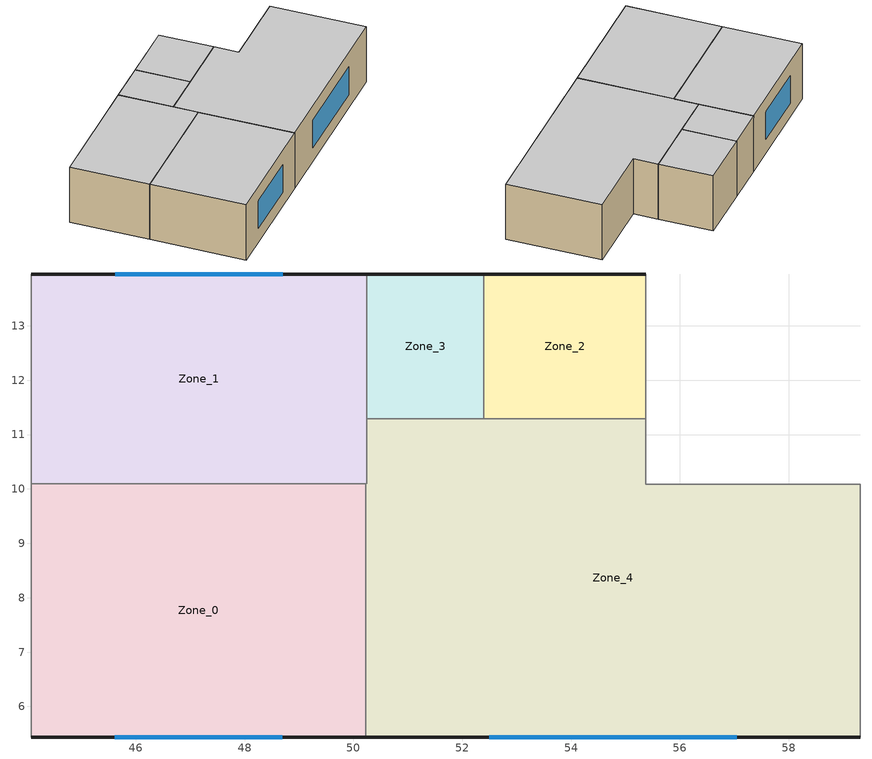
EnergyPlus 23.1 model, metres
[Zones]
Zone_0
 floor adiabatic (Slab_Mass_FLIPPED): 50.23,10.09 50.23,5.44 44.08,5.44 44.08,10.09 z0
 wall outside (UVal_0.1_Mass): 44.08,5.44 50.23,5.44 z0:3
 wall to Zone_1 (Partition_Mass): 50.23,10.09 44.08,10.09 z0:3
 wall to Zone_4 (Partition_Mass): 50.23,5.44 50.23,10.09 z0:3
 wall adiabatic (UVal_0.1_Mass): 44.08,10.09 44.08,5.44 z0:3
 window (TriplePaneLoE): 45.61,5.44 48.69,5.44 z0.75:2.25
 ceiling adiabatic (Slab_Mass): 44.08,5.44 50.23,5.44 50.23,10.09 44.08,10.09 z3
Zone_1
 floor adiabatic (Slab_Mass_FLIPPED): 50.25,13.95 50.25,10.09 44.08,10.09 44.08,13.95 z0
 wall outside (UVal_0.1_Mass): 50.25,13.95 44.08,13.95 z0:3
 wall to Zone_3 (Partition_Mass): 50.25,11.29 50.25,13.95 z0:3
 wall to Zone_4 (Partition_Mass): 50.25,10.09 50.25,11.29 z0:3
 wall adiabatic (UVal_0.1_Mass): 44.08,13.95 44.08,10.09 z0:3
 window (TriplePaneLoE): 48.71,13.95 45.62,13.95 z0.75:2.25
 ceiling adiabatic (Slab_Mass): 44.08,10.09 50.25,10.09 50.25,13.95 44.08,13.95 z3
Zone_2
 floor adiabatic (Slab_Mass_FLIPPED): 55.37,13.95 55.37,11.29 52.4,11.29 52.4,13.95 z0
 wall outside (UVal_0.1_Mass): 55.37,13.95 52.4,13.95 z0:3
 wall adiabatic (UVal_0.1_Mass): 55.37,11.29 55.37,13.95 z0:3
 wall to Zone_4 (Partition_Mass): 52.4,11.29 55.37,11.29 z0:3
 wall to Zone_3 (Partition_Mass): 52.4,13.95 52.4,11.29 z0:3
 ceiling adiabatic (Slab_Mass): 52.4,11.29 55.37,11.29 55.37,13.95 52.4,13.95 z3
Zone_3
 floor adiabatic (Slab_Mass_FLIPPED): 52.4,13.95 52.4,11.29 50.25,11.29 50.25,13.95 z0
 wall outside (UVal_0.1_Mass): 52.4,13.95 50.25,13.95 z0:3
 wall to Zone_4 (Partition_Mass): 50.25,11.29 52.4,11.29 z0:3
 ceiling adiabatic (Slab_Mass): 50.25,11.29 52.4,11.29 52.4,13.95 50.25,13.95 z3
Zone_4
 floor adiabatic (Slab_Mass_FLIPPED): 55.37,10.08 59.32,10.08 59.32,5.44 50.23,5.44 50.23,10.09 50.25,10.09 50.25,11.29 55.37,11.29 z0
 wall outside (UVal_0.1_Mass): 50.23,5.44 59.32,5.44 z0:3
 wall adiabatic (UVal_0.1_Mass): 59.32,5.44 59.32,10.08 55.37,10.08 55.37,11.29 z0:3
 window (TriplePaneLoE): 52.5,5.44 57.05,5.44 z0.75:2.25
 ceiling adiabatic (Slab_Mass): 50.25,11.29 50.25,10.09 50.23,10.09 50.23,5.44 59.32,5.44 59.32,10.08 55.37,10.08 55.37,11.29 z3
[Site:GroundTemperature:BuildingSurface]
18, 18, 18, 18, 18, 18, 18, 18, 18, 18, 18, 18
[Site:GroundReflectance]
0.2, 0.2, 0.2, 0.2, 0.2, 0.2, 0.2, 0.2, 0.2, 0.2, 0.2, 0.2
[Site:GroundReflectance:SnowModifier]
1, 1
[Site:WeatherStation]
Wind Sensor Height Above Ground {m}=10; Wind Speed Profile Exponent=0.22; Wind Speed Profile Boundary Layer Thickness {m}=370; Air Temperature Sensor Height Above Ground {m}=1.5
[SizingPeriod:WeatherFileConditionType] Use Weather File Daylight Saving Period=No; Use Weather File Rain and Snow Indicators=No
Name | Period Selection | Day Type
Extreme Summer Weather Period for Design | SummerExtreme | SummerDesignDay
Extreme Winter Weather Period for Design | WinterExtreme | WinterDesignDay
[Building]
Building: North Axis {deg}=0; Terrain=Suburbs; Loads Convergence Tolerance Value=0.04; Temperature Convergence Tolerance Value {deltaC}=0.25; Solar Distribution=FullExterior; Maximum Number of Warmup Days=25; Minimum Number of Warmup Days=6
[Construction]
Partition_Mass: Plaster_0.05_Partition_Mass, Poroton T12_0.24_Partition_Mass, Plaster_0.05_Partition_Mass
UVal_0.1_Mass: Mineral Wool_0.4_UVal_0.1_Mass, General Concrete_0.2_UVal_0.1_Mass
Slab_Mass; Slab_Mass_FLIPPED: General Concrete_0.2_Slab_Mass
TriplePaneLoE: TriplePaneLoEWindow
[Material] Roughness=Rough
Plaster_0.05_Partition_Mass: @Partition_Mass:Plaster-Thickness@ [m]=0.05; @Partition_Mass:Plaster-Conductivity@ [W/m-K]=1; @Partition_Mass:Plaster-Density@ [kg/m3]=2000; @Partition_Mass:Plaster-SpecificHeat@ [J/kg-K]=1130; @Partition_Mass:Plaster-ThermalEmittance@=0.9; @Partition_Mass:Plaster-SolarAbsorptance@=0.7; @Partition_Mass:Plaster-VisibleAbsorptance@=0.7
Poroton T12_0.24_Partition_Mass: @Partition_Mass:Poroton T12-Thickness@ [m]=0.24; @Partition_Mass:Poroton T12-Conductivity@ [W/m-K]=0.12; @Partition_Mass:Poroton T12-Density@ [kg/m3]=650; @Partition_Mass:Poroton T12-SpecificHeat@ [J/kg-K]=1000; @Partition_Mass:Poroton T12-ThermalEmittance@=0.9; @Partition_Mass:Poroton T12-SolarAbsorptance@=0.7; @Partition_Mass:Poroton T12-VisibleAbsorptance@=0.7
Mineral Wool_0.4_UVal_0.1_Mass: @UVal_0.1_Mass:Mineral Wool-Thickness@ [m]=0.4; @UVal_0.1_Mass:Mineral Wool-Conductivity@ [W/m-K]=0.041; @UVal_0.1_Mass:Mineral Wool-Density@ [kg/m3]=155; @UVal_0.1_Mass:Mineral Wool-SpecificHeat@ [J/kg-K]=1130; @UVal_0.1_Mass:Mineral Wool-ThermalEmittance@=0.9; @UVal_0.1_Mass:Mineral Wool-SolarAbsorptance@=0.7; @UVal_0.1_Mass:Mineral Wool-VisibleAbsorptance@=0.7
General Concrete_0.2_UVal_0.1_Mass: @UVal_0.1_Mass:General Concrete-Thickness@ [m]=0.2; @UVal_0.1_Mass:General Concrete-Conductivity@ [W/m-K]=2; @UVal_0.1_Mass:General Concrete-Density@ [kg/m3]=2400; @UVal_0.1_Mass:General Concrete-SpecificHeat@ [J/kg-K]=950; @UVal_0.1_Mass:General Concrete-ThermalEmittance@=0.9; @UVal_0.1_Mass:General Concrete-SolarAbsorptance@=0.7; @UVal_0.1_Mass:General Concrete-VisibleAbsorptance@=0.7
General Concrete_0.2_Slab_Mass: @Slab_Mass:General Concrete-Thickness@ [m]=0.2; @Slab_Mass:General Concrete-Conductivity@ [W/m-K]=2; @Slab_Mass:General Concrete-Density@ [kg/m3]=2400; @Slab_Mass:General Concrete-SpecificHeat@ [J/kg-K]=950; @Slab_Mass:General Concrete-ThermalEmittance@=0.9; @Slab_Mass:General Concrete-SolarAbsorptance@=0.7; @Slab_Mass:General Concrete-VisibleAbsorptance@=0.7
[WindowMaterial:SimpleGlazingSystem]
TriplePaneLoEWindow: @TriplePaneLoE-UValue@=0.785; @TriplePaneLoE-SolarHeatGainCoefficient@=0.764; @TriplePaneLoE-VisibleTransmittance@=0.661
[WindowMaterial:Shade] Solar Reflectance=0.49; Visible reflectance=0.49; Thermal Hemispherical Emissivity=0.9; Infrared Transmittance=0; Top opening multiplier=1; Bottom opening multiplier=1; Left-side opening multiplier=1; Right-side opening multiplier=1; Air flow permeability=0
Zone_0:f2:w0_Shade: @Zone_0:f2:w0-ShadingSystemTransmittanceSolar@=0.5; @Zone_0:f2:w0-ShadingSystemTransmittanceVisible@=0.5; @Zone_0:f2:w0-ShadingThickness@ [m]=0.003; @Zone_0:f2:w0-ShadingConductivity@ [W/m-K]=0.1; @Zone_0:f2:w0-ShadeGlassDistance@ [m]=0.05
Zone_1:f0:w0_Shade: @Zone_1:f0:w0-ShadingSystemTransmittanceSolar@=0.5; @Zone_1:f0:w0-ShadingSystemTransmittanceVisible@=0.5; @Zone_1:f0:w0-ShadingThickness@ [m]=0.003; @Zone_1:f0:w0-ShadingConductivity@ [W/m-K]=0.1; @Zone_1:f0:w0-ShadeGlassDistance@ [m]=0.05
Zone_4:f3:w0_Shade: @Zone_4:f3:w0-ShadingSystemTransmittanceSolar@=0.5; @Zone_4:f3:w0-ShadingSystemTransmittanceVisible@=0.5; @Zone_4:f3:w0-ShadingThickness@ [m]=0.003; @Zone_4:f3:w0-ShadingConductivity@ [W/m-K]=0.1; @Zone_4:f3:w0-ShadeGlassDistance@ [m]=0.05
[EnergyManagementSystem:Sensor] Output:Variable Index Key=Environment
Name | Output:Variable
OutdoorTemp | Site Outdoor Air Drybulb Temperature
OutdoorRelHumid | Site Outdoor Air Relative Humidity
[Zone] Rotation [deg]=0; Type=1; Multiplier=1; Zone Inside Convection Algorithm=TARP; Zone Outside Convection Algorithm=DOE-2
Name | Volume [m3] | Area [m2]
Zone_0 | 85.9448 | 28.6483
Zone_1 | 71.4215 | 23.8072
Zone_2 | 23.7329 | 7.91097
Zone_3 | 17.1227 | 5.70758
Zone_4 | 145.277 | 48.4256
[People] OccupancySchedule=occResidential; Number of People Calculation Method=People/Area; PeopleDensity [person/m2]=0.025; Fraction Radiant=0.3; Sensible Heat Fraction=AUTOCALCULATE; Carbon Dioxide Generation Rate [m3/s-W]=3.82e-08; Enable ASHRAE 55 Comfort Warnings=No; Mean Radiant Temperature Calculation Type=ZoneAveraged; Clothing Insulation Calculation Method=DynamicClothingModelASHRAE55; Air Velocity Schedule=AirSpeed 0; Thermal Comfort Model 1 Type=AdaptiveASH55
Name | Zone or ZoneList | Activity Level Schedule | Work Efficiency Schedule
People Zone_0 | Zone_0 | Zone_0PeopleActivity | Zone_0WorkEfficiency
People Zone_1 | Zone_1 | Zone_1PeopleActivity | Zone_1WorkEfficiency
People Zone_2 | Zone_2 | Zone_2PeopleActivity | Zone_2WorkEfficiency
People Zone_3 | Zone_3 | Zone_3PeopleActivity | Zone_3WorkEfficiency
People Zone_4 | Zone_4 | Zone_4PeopleActivity | Zone_4WorkEfficiency
[ElectricEquipment] EquipmentAvailibilitySchedule=equipResidential; Design Level Calculation Method=Watts/Area; EquipmentPowerDensity [W/m2]=2; Fraction Latent=0; Fraction Radiant=.2; Fraction Lost=0
Name | Zone or ZoneList
Zone_0 Equipment | Zone_0
Zone_1 Equipment | Zone_1
Zone_2 Equipment | Zone_2
Zone_3 Equipment | Zone_3
Zone_4 Equipment | Zone_4
[Lights] LightsAvailibilitySchedule=lightsResidential; Design Level Calculation Method=Watts/Area; LightingPowerDensity [W/m2]=8; Return Air Fraction=0; Fraction Radiant=.42; Fraction Visible=.18; Fraction Replaceable=1
Name | Zone or ZoneList
Zone_0 General lighting | Zone_0
Zone_1 General lighting | Zone_1
Zone_2 General lighting | Zone_2
Zone_3 General lighting | Zone_3
Zone_4 General lighting | Zone_4
[Daylighting:Controls] Daylighting Method=SplitFlux; Lighting control type { 1 = continuous,2 = stepped,3 = continuous / off}=Continuous; Minimum Input Power Fraction for Continuous Dimming Control=0.1; Minimum Light Output Fraction for Continuous Dimming Control=0.1; Number of Stepped Control Steps=3; Probability Lighting will be Reset When Needed in Manual Stepped Control=1; Maximum Allowable Discomfort Glare Index=22; Fraction of Zone Controlled by Reference Point 1=1
Name | Zone | @Zone_0-LightsAvailibilitySchedule@ | Daylighting Reference Point 1 | @Zone_0-IlluminanceSetpoint@ [lux at Reference Point 1] | @Zone_1-LightsAvailibilitySchedule@ | @Zone_1-IlluminanceSetpoint@ [lux at Reference Point 1] | @Zone_4-LightsAvailibilitySchedule@ | @Zone_4-IlluminanceSetpoint@ [lux at Reference Point 1]
Zone_0_DaylCtrl | Zone_0 | lightsResidential | Zone_0_DaylCtrlRefPt1 | 200
Zone_1_DaylCtrl | Zone_1 |  | Zone_1_DaylCtrlRefPt1 |  | lightsResidential | 200
Zone_4_DaylCtrl | Zone_4 |  | Zone_4_DaylCtrlRefPt1 |  |  |  | lightsResidential | 200
[ZoneInfiltration:DesignFlowRate] Schedule=On; Design Flow Rate Calculation Method=AirChanges/Hour
Zone_0Infiltration: Zone or ZoneList=Zone_0; @Zone_0-InfiltrationAch@ [Air Changes per Hour]=0.5; @Zone_0-InfiltrationConstantCoefficient@=1; @Zone_0-InfiltrationTemperatureCoefficient@=0; @Zone_0-InfiltrationWindVelocityCoefficient@=0; @Zone_0-InfiltrationWindVelocitySquaredCoefficient@=0
Zone_1Infiltration: Zone or ZoneList=Zone_1; @Zone_1-InfiltrationAch@ [Air Changes per Hour]=0.5; @Zone_1-InfiltrationConstantCoefficient@=1; @Zone_1-InfiltrationTemperatureCoefficient@=0; @Zone_1-InfiltrationWindVelocityCoefficient@=0; @Zone_1-InfiltrationWindVelocitySquaredCoefficient@=0
Zone_2Infiltration: Zone or ZoneList=Zone_2; @Zone_2-InfiltrationAch@ [Air Changes per Hour]=0.5; @Zone_2-InfiltrationConstantCoefficient@=1; @Zone_2-InfiltrationTemperatureCoefficient@=0; @Zone_2-InfiltrationWindVelocityCoefficient@=0; @Zone_2-InfiltrationWindVelocitySquaredCoefficient@=0
Zone_3Infiltration: Zone or ZoneList=Zone_3; @Zone_3-InfiltrationAch@ [Air Changes per Hour]=0.5; @Zone_3-InfiltrationConstantCoefficient@=1; @Zone_3-InfiltrationTemperatureCoefficient@=0; @Zone_3-InfiltrationWindVelocityCoefficient@=0; @Zone_3-InfiltrationWindVelocitySquaredCoefficient@=0
Zone_4Infiltration: Zone or ZoneList=Zone_4; @Zone_4-InfiltrationAch@ [Air Changes per Hour]=0.5; @Zone_4-InfiltrationConstantCoefficient@=1; @Zone_4-InfiltrationTemperatureCoefficient@=0; @Zone_4-InfiltrationWindVelocityCoefficient@=0; @Zone_4-InfiltrationWindVelocitySquaredCoefficient@=0
[WaterUse:Equipment] WaterSchedule=AllOn
Name | WaterPeakFlowRate [m3/s] | Target Temperature Schedule | Hot Water Supply Temperature Schedule | Cold Water Supply Temperature Schedule | Zone
DHW Zone_0 | 3.3224e-07 | DHW Supply Temperature Zone_0 | DHW Supply Temperature Zone_0 | DHW Mains Temperature Zone_0 | Zone_0
DHW Zone_1 | 2.76097e-07 | DHW Supply Temperature Zone_1 | DHW Supply Temperature Zone_1 | DHW Mains Temperature Zone_1 | Zone_1
DHW Zone_2 | 9.17453e-08 | DHW Supply Temperature Zone_2 | DHW Supply Temperature Zone_2 | DHW Mains Temperature Zone_2 | Zone_2
DHW Zone_3 | 6.61921e-08 | DHW Supply Temperature Zone_3 | DHW Supply Temperature Zone_3 | DHW Mains Temperature Zone_3 | Zone_3
DHW Zone_4 | 5.61602e-07 | DHW Supply Temperature Zone_4 | DHW Supply Temperature Zone_4 | DHW Mains Temperature Zone_4 | Zone_4
[WindowShadingControl] Shading type=ExteriorShade; Shading control is scheduled=Yes; Glare control is active=No; Type of slat angle control=FixedSlatAngle; Setpoint 2=0; Multiple Surface Control Type=Sequential
Name | Zone | @Zone_0:f2:w0-ShadingControlType@ | @Zone_0:f2:w0-ShadingSystemAvailibilitySchedule@ | @Zone_0:f2:w0-ShadingSystemSetPoint@ | Material name of shading device | Daylighting Control Object | Fenestration Surface 1 | @Zone_1:f0:w0-ShadingControlType@ | @Zone_1:f0:w0-ShadingSystemAvailibilitySchedule@ | @Zone_1:f0:w0-ShadingSystemSetPoint@ | @Zone_4:f3:w0-ShadingControlType@ | @Zone_4:f3:w0-ShadingSystemAvailibilitySchedule@ | @Zone_4:f3:w0-ShadingSystemSetPoint@
Zone_0:f2:w0_ShadingControl | Zone_0 | OnIfHighSolarOnWindow | AllOn | 100 | Zone_0:f2:w0_Shade | Zone_0_DaylCtrl | Zone_0:f2:w0
Zone_1:f0:w0_ShadingControl | Zone_1 |  |  |  | Zone_1:f0:w0_Shade | Zone_1_DaylCtrl | Zone_1:f0:w0 | OnIfHighSolarOnWindow | AllOn | 100
Zone_4:f3:w0_ShadingControl | Zone_4 |  |  |  | Zone_4:f3:w0_Shade | Zone_4_DaylCtrl | Zone_4:f3:w0 |  |  |  | OnIfHighSolarOnWindow | AllOn | 100
[Zone equipment]
Zone_0: Zone_0 Ideal Loads Air
Zone_1: Zone_1 Ideal Loads Air
Zone_2: Zone_2 Ideal Loads Air
Zone_3: Zone_3 Ideal Loads Air
Zone_4: Zone_4 Ideal Loads Air
[ZoneHVAC:IdealLoadsAirSystem] Maximum Heating Supply Air Temperature {C}=30; Minimum Cooling Supply Air Temperature {C}=18; Maximum Heating Supply Air Humidity Ratio {kgWater/kgDryAir}=0.01; Minimum Cooling Supply Air Humidity Ratio {kgWater/kgDryAir}=0.008; Heating Limit=LimitFlowRateAndCapacity; MaximumHeatingAirFlowRate [m3/s]=Autosize; MaximumSensibleHeatingCapacity [W]=Autosize; Cooling Limit=LimitFlowRateAndCapacity; MaximumCoolingAirFlowRate [m3/s]=Autosize; MaximumTotalCoolingCapacity [W]=Autosize; HeatingAvailabilitySchedule=AllOn; CoolingAvailabilitySchedule=AllOn; Dehumidification Control Type=None; Humidification Control Type=None; Demand Controlled Ventilation Type=OccupancySchedule; Outdoor Air Economizer Type=NoEconomizer; Heat Recovery Type=Enthalpy
Zone_0 Ideal Loads Air: Design Specification Outdoor Air Object=Zone_0MinFreshAir; @Zone_0-SensibleHeatRecoveryEffectiveness@=0.6; @Zone_0-LatentHeatRecoveryEffectiveness@=0.65
Zone_1 Ideal Loads Air: Design Specification Outdoor Air Object=Zone_1MinFreshAir; @Zone_1-SensibleHeatRecoveryEffectiveness@=0.6; @Zone_1-LatentHeatRecoveryEffectiveness@=0.65
Zone_2 Ideal Loads Air: Design Specification Outdoor Air Object=Zone_2MinFreshAir; @Zone_2-SensibleHeatRecoveryEffectiveness@=0.6; @Zone_2-LatentHeatRecoveryEffectiveness@=0.65
Zone_3 Ideal Loads Air: Design Specification Outdoor Air Object=Zone_3MinFreshAir; @Zone_3-SensibleHeatRecoveryEffectiveness@=0.6; @Zone_3-LatentHeatRecoveryEffectiveness@=0.65
Zone_4 Ideal Loads Air: Design Specification Outdoor Air Object=Zone_4MinFreshAir; @Zone_4-SensibleHeatRecoveryEffectiveness@=0.6; @Zone_4-LatentHeatRecoveryEffectiveness@=0.65
[Sizing:Zone] Zone Cooling Design Supply Air Temperature Input Method=SupplyAirTemperature; Zone Cooling Design Supply Air Temperature {C}=18; Zone Cooling Design Supply Air Temperature Difference {deltaC}=5; Zone Heating Design Supply Air Temperature Input Method=SupplyAirTemperature; Zone Heating Design Supply Air Temperature {C}=30; Zone Heating Design Supply Air Temperature Difference {deltaC}=15; Zone Cooling Design Supply Air Humidity Ratio {kgWater/kgDryAir}=0.009; Zone Heating Design Supply Air Humidity Ratio {kgWater/kgDryAir}=0.004; Zone Heating Sizing Factor=1.5; Zone Cooling Sizing Factor=1.5; Cooling Design Air Flow Method=DesignDay; Heating Design Air Flow Method=DesignDay
Name | Design Specification Outdoor Air Object
Zone_0 | Zone_0MinFreshAir
Zone_1 | Zone_1MinFreshAir
Zone_2 | Zone_2MinFreshAir
Zone_3 | Zone_3MinFreshAir
Zone_4 | Zone_4MinFreshAir
[ZoneControl:Thermostat]
Name | Zone or ZoneList | Control Type Schedule | Control 1
Zone_0 Thermostat | Zone_0 | Zone_0ZoneControlTypeSched | Dual Setpoint - Zone Zone_0
Zone_1 Thermostat | Zone_1 | Zone_1ZoneControlTypeSched | Dual Setpoint - Zone Zone_1
Zone_2 Thermostat | Zone_2 | Zone_2ZoneControlTypeSched | Dual Setpoint - Zone Zone_2
Zone_3 Thermostat | Zone_3 | Zone_3ZoneControlTypeSched | Dual Setpoint - Zone Zone_3
Zone_4 Thermostat | Zone_4 | Zone_4ZoneControlTypeSched | Dual Setpoint - Zone Zone_4
[ThermostatSetpoint:DualSetpoint]
Name | Heating Setpoint Temperature Schedule | Cooling Setpoint Temperature Schedule
Dual Setpoint - Zone Zone_0 | Zone_0Heating_SP_Sch | Zone_0Cooling_SP_Sch
Dual Setpoint - Zone Zone_1 | Zone_1Heating_SP_Sch | Zone_1Cooling_SP_Sch
Dual Setpoint - Zone Zone_2 | Zone_2Heating_SP_Sch | Zone_2Cooling_SP_Sch
Dual Setpoint - Zone Zone_3 | Zone_3Heating_SP_Sch | Zone_3Cooling_SP_Sch
Dual Setpoint - Zone Zone_4 | Zone_4Heating_SP_Sch | Zone_4Cooling_SP_Sch
[DesignSpecification:OutdoorAir] Outdoor Air Method=Sum
Zone_0MinFreshAir: @Zone_0-MinFreshAirPerson@ [m3/s-person]=0.0083333; @Zone_0-MinFreshAirArea@ [m3/s-m2]=0.0002222; @Zone_0-MechVentSchedule@=AllOn
Zone_1MinFreshAir: @Zone_1-MinFreshAirPerson@ [m3/s-person]=0.0083333; @Zone_1-MinFreshAirArea@ [m3/s-m2]=0.0002222; @Zone_1-MechVentSchedule@=AllOn
Zone_2MinFreshAir: @Zone_2-MinFreshAirPerson@ [m3/s-person]=0.0083333; @Zone_2-MinFreshAirArea@ [m3/s-m2]=0.0002222; @Zone_2-MechVentSchedule@=AllOn
Zone_3MinFreshAir: @Zone_3-MinFreshAirPerson@ [m3/s-person]=0.0083333; @Zone_3-MinFreshAirArea@ [m3/s-m2]=0.0002222; @Zone_3-MechVentSchedule@=AllOn
Zone_4MinFreshAir: @Zone_4-MinFreshAirPerson@ [m3/s-person]=0.0083333; @Zone_4-MinFreshAirArea@ [m3/s-m2]=0.0002222; @Zone_4-MechVentSchedule@=AllOn
[Schedule:Constant]
On; AllOn: 1
AirSpeed 0: 0
Zone_0PeopleActivity; Zone_1PeopleActivity; Zone_2PeopleActivity; Zone_3PeopleActivity; Zone_4PeopleActivity: Any Number, 125.28
Zone_0WorkEfficiency; Zone_1WorkEfficiency; Zone_2WorkEfficiency; Zone_3WorkEfficiency; Zone_4WorkEfficiency: Any Number, 0
DHW Supply Temperature Zone_0; DHW Supply Temperature Zone_1; DHW Supply Temperature Zone_2; DHW Supply Temperature Zone_3; DHW Supply Temperature Zone_4: 60
DHW Mains Temperature Zone_0; DHW Mains Temperature Zone_1; DHW Mains Temperature Zone_2; DHW Mains Temperature Zone_3; DHW Mains Temperature Zone_4: 10
Zone_0Heating_SP_Sch; Zone_1Heating_SP_Sch; Zone_2Heating_SP_Sch; Zone_3Heating_SP_Sch; Zone_4Heating_SP_Sch: 19
Zone_0Cooling_SP_Sch; Zone_1Cooling_SP_Sch; Zone_2Cooling_SP_Sch; Zone_3Cooling_SP_Sch; Zone_4Cooling_SP_Sch: 26
Zone_0ZoneControlTypeSched; Zone_1ZoneControlTypeSched; Zone_2ZoneControlTypeSched; Zone_3ZoneControlTypeSched; Zone_4ZoneControlTypeSched: 4
[Schedule:Day:Hourly]
0d7a4e19-ff09-4abb-b8c0-50e8775e758c: Fraction, 1, 1, 1, 1, 1, 1, 0.8, 0.6, 0.4, 0.4, 0.4, 0.6, 0.8, 0.6, 0.4, 0.4, 0.6, 0.8, 0.8, 0.8, 0.8, 1, 1, 1
9bb95e09-f92d-4844-a334-aa411dacce45: Fraction, 0, 0, 0, 0, 0, 0, 1, 1, 1, 1, 1, 1, 1, 1, 1, 1, 1, 1, 1, 1, 1, 0, 0, 0
99ea8ca4-7fc5-4f0e-9f90-eeba78de97ba: Fraction, 0.1, 0.1, 0.1, 0.1, 0.1, 0.1, 0.5, 1, 0.5, 0.5, 0.5, 1, 1, 0.5, 0.5, 0.5, 1, 1, 1, 1, 0.5, 0.5, 0.5, 0.1
[Schedule:Year]
occResidential: Fraction, occResidential_0, 1, 1, 12, 31
lightsResidential: Fraction, lightsResidential_0, 1, 1, 12, 31
equipResidential: Fraction, equipResidential_0, 1, 1, 12, 31
[Schedule:Week:Daily]
occResidential_0: 0d7a4e19-ff09-4abb-b8c0-50e8775e758c, 0d7a4e19-ff09-4abb-b8c0-50e8775e758c, 0d7a4e19-ff09-4abb-b8c0-50e8775e758c, 0d7a4e19-ff09-4abb-b8c0-50e8775e758c, 0d7a4e19-ff09-4abb-b8c0-50e8775e758c, 0d7a4e19-ff09-4abb-b8c0-50e8775e758c, 0d7a4e19-ff09-4abb-b8c0-50e8775e758c, 0d7a4e19-ff09-4abb-b8c0-50e8775e758c, 0d7a4e19-ff09-4abb-b8c0-50e8775e758c, 0d7a4e19-ff09-4abb-b8c0-50e8775e758c, 0d7a4e19-ff09-4abb-b8c0-50e8775e758c, 0d7a4e19-ff09-4abb-b8c0-50e8775e758c
lightsResidential_0: 9bb95e09-f92d-4844-a334-aa411dacce45, 9bb95e09-f92d-4844-a334-aa411dacce45, 9bb95e09-f92d-4844-a334-aa411dacce45, 9bb95e09-f92d-4844-a334-aa411dacce45, 9bb95e09-f92d-4844-a334-aa411dacce45, 9bb95e09-f92d-4844-a334-aa411dacce45, 9bb95e09-f92d-4844-a334-aa411dacce45, 9bb95e09-f92d-4844-a334-aa411dacce45, 9bb95e09-f92d-4844-a334-aa411dacce45, 9bb95e09-f92d-4844-a334-aa411dacce45, 9bb95e09-f92d-4844-a334-aa411dacce45, 9bb95e09-f92d-4844-a334-aa411dacce45
equipResidential_0: 99ea8ca4-7fc5-4f0e-9f90-eeba78de97ba, 99ea8ca4-7fc5-4f0e-9f90-eeba78de97ba, 99ea8ca4-7fc5-4f0e-9f90-eeba78de97ba, 99ea8ca4-7fc5-4f0e-9f90-eeba78de97ba, 99ea8ca4-7fc5-4f0e-9f90-eeba78de97ba, 99ea8ca4-7fc5-4f0e-9f90-eeba78de97ba, 99ea8ca4-7fc5-4f0e-9f90-eeba78de97ba, 99ea8ca4-7fc5-4f0e-9f90-eeba78de97ba, 99ea8ca4-7fc5-4f0e-9f90-eeba78de97ba, 99ea8ca4-7fc5-4f0e-9f90-eeba78de97ba, 99ea8ca4-7fc5-4f0e-9f90-eeba78de97ba, 99ea8ca4-7fc5-4f0e-9f90-eeba78de97ba
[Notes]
----  This file was generated with Climate Studio 2.0.8742.29048
-------------------------ERL SENSORS--------------------------
Output:SQLite, Simple;
